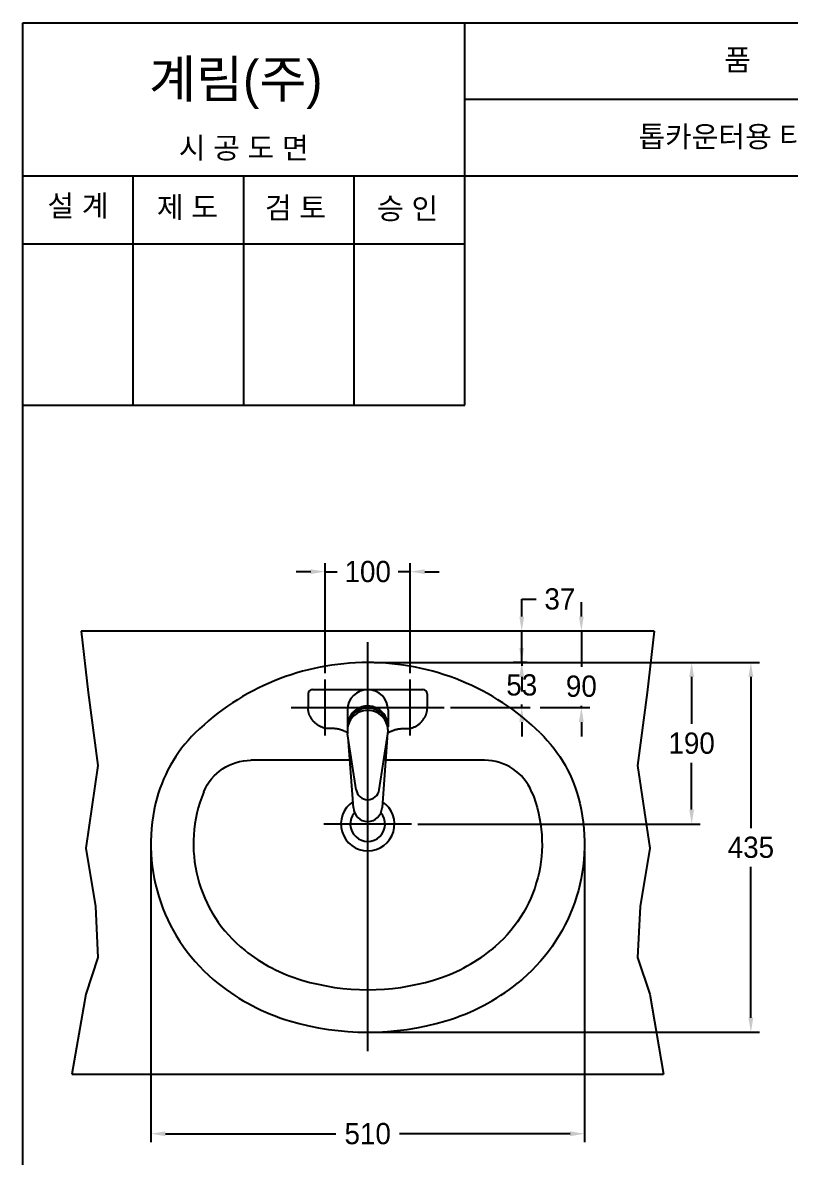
# Model space of a CAD drawing. Header units: millimetres. Extents: x 0 to 3800, y -67 to 2530.
# Drawn here: x 0 to 903, y 1195 to 2530 of the extents above; entities that cross this region are included whole.
import ezdxf
from ezdxf.enums import TextEntityAlignment as Align
from ezdxf.lldxf.tags import DXFTag

# ---------------------------------------------------------------- set-up
doc = ezdxf.new("R2010")
doc.units = ezdxf.units.MM
for name, color, linetype in [('TEXT', 7, 'Continuous'), ('내부선 및 부속', 4, 'Continuous'), ('도각라인', 255, 'Continuous'), ('외형선', 3, 'Continuous'), ('중심선', 1, 'DASHED'), ('치수선', 7, 'Continuous')]:
    doc.layers.add(name, color=color, linetype=linetype)
doc.styles.add('____', font='')
doc.styles.add('타이틀', font='H2GTRM.TTF', dxfattribs={"height": 25})
doc.styles.get('____').set_extended_font_data('굴림')
tags = doc.linetypes.add('DASHDOT', pattern=[70, 31, -13, 13, -13]).pattern_tags.tags
tags[10:11] = [DXFTag(74, 4), DXFTag(75, 0), DXFTag(340, '0'), DXFTag(46, 0.0), DXFTag(50, 0.0), DXFTag(44, 0.0), DXFTag(45, 0.0)]
tags[8:9] = [DXFTag(74, 4), DXFTag(75, 0), DXFTag(340, '0'), DXFTag(46, 0.0), DXFTag(50, 0.0), DXFTag(44, 0.0), DXFTag(45, 0.0)]
tags[6:7] = [DXFTag(74, 4), DXFTag(75, 0), DXFTag(340, '0'), DXFTag(46, 0.0), DXFTag(50, 0.0), DXFTag(44, 0.0), DXFTag(45, 0.0)]
tags[4:5] = [DXFTag(74, 4), DXFTag(75, 0), DXFTag(340, '0'), DXFTag(46, 0.0), DXFTag(50, 0.0), DXFTag(44, 0.0), DXFTag(45, 0.0)]
tags = doc.linetypes.add('DASHED', pattern=[25.72, 12.86, -12.86]).pattern_tags.tags
tags[6:7] = [DXFTag(74, 4), DXFTag(75, 0), DXFTag(340, '0'), DXFTag(46, 0.0), DXFTag(50, 0.0), DXFTag(44, 0.0), DXFTag(45, 0.0)]
tags[4:5] = [DXFTag(74, 4), DXFTag(75, 0), DXFTag(340, '0'), DXFTag(46, 0.0), DXFTag(50, 0.0), DXFTag(44, 0.0), DXFTag(45, 0.0)]
doc.dimstyles.new('MSADIM', dxfattribs={"dimtxt": 33, "dimasz": 17, "dimexe": 10, "dimexo": 7.5, "dimgap": 10, "dimtad": 0, "dimtih": 1, "dimtoh": 1, "dimdec": 0, "dimzin": 1, "dimdsep": 46, "dimtxsty": '____', "dimcen": 11.25, "dimadec": 0, "dimazin": 0, "dimtfac": 1, "dimtdec": 0, "dimtix": 1, "dimtmove": 0, "dimatfit": 3, "dimfxl": 1, "dimtolj": 1, "dimtzin": 1, "dimarcsym": 0})

# ---------------------------------------------------------------- blocks, each defined once
blk = doc.blocks.new('*D9')
at = {"layer": '치수선', "color": 0, "linetype": 'Continuous', "lineweight": -2, "transparency": 16777216}
for p, q in [((587, 1794.2), (587, 1811.2)), ((413.3, 1777.2), (597, 1777.2)), ((587, 1777.2), (587, 1773.5)), ((503.3, 1724.2), (597, 1724.2)), ((587, 1724.2), (587, 1727.9)), ((587, 1707.2), (587, 1690.2))]:
    blk.add_line(p, q, dxfattribs=at)
at = {"layer": '치수선', "color": 0, "linetype": 'Continuous', "transparency": 16777216}
for points in [[(584.1, 1794.2), (589.8, 1794.2), (587, 1777.2)], [(584.1, 1707.2), (589.8, 1707.2), (587, 1724.2)]]:
    blk.add_solid(points, dxfattribs=at)
at = {"layer": '치수선', "color": 0, "linetype": 'Continuous', "transparency": 16777216, "insert": (587, 1750.7), "char_height": 25, "attachment_point": 5, "style": '____'}
blk.add_mtext('\\A1;53', dxfattribs=at)
blk = doc.blocks.new('*D10')
at = {"layer": '치수선', "color": 0, "linetype": 'Continuous', "lineweight": -2, "transparency": 16777216}
for p, q in [((587, 1831.2), (587, 1851.9)), ((587, 1851.9), (604, 1851.9)), ((593.5, 1814.2), (577, 1814.2)), ((587, 1777.2), (587, 1814.2)), ((593.5, 1777.2), (577, 1777.2)), ((587, 1760.2), (587, 1743.2))]:
    blk.add_line(p, q, dxfattribs=at)
at = {"layer": '치수선', "color": 0, "linetype": 'Continuous', "transparency": 16777216}
for points in [[(584.1, 1831.2), (589.8, 1831.2), (587, 1814.2)], [(584.1, 1760.2), (589.8, 1760.2), (587, 1777.2)]]:
    blk.add_solid(points, dxfattribs=at)
at = {"layer": '치수선', "color": 0, "linetype": 'Continuous', "transparency": 16777216, "insert": (631.8, 1851.9), "char_height": 25, "attachment_point": 5, "style": '____'}
blk.add_mtext('\\A1;37', dxfattribs=at)
blk = doc.blocks.new('*D2')
at = {"layer": '치수선', "color": 0, "linetype": 'Continuous', "lineweight": -2, "transparency": 16777216}
for p, q in [((657.1, 1831.2), (657.1, 1848.2)), ((665.2, 1814.2), (647.1, 1814.2)), ((657.1, 1814.2), (657.1, 1772.1)), ((608.5, 1724.2), (667.1, 1724.2)), ((657.1, 1724.2), (657.1, 1726.4)), ((657.1, 1707.2), (657.1, 1690.2))]:
    blk.add_line(p, q, dxfattribs=at)
at = {"layer": '치수선', "color": 0, "linetype": 'Continuous', "transparency": 16777216}
for points in [[(654.2, 1831.2), (659.9, 1831.2), (657.1, 1814.2)], [(654.2, 1707.2), (659.9, 1707.2), (657.1, 1724.2)]]:
    blk.add_solid(points, dxfattribs=at)
at = {"layer": '치수선', "color": 0, "linetype": 'Continuous', "transparency": 16777216, "insert": (657.1, 1749.2), "char_height": 25, "attachment_point": 5, "style": '____'}
blk.add_mtext('\\A1;90', dxfattribs=at)
blk = doc.blocks.new('*D3')
at = {"layer": '치수선', "color": 0, "linetype": 'Continuous', "lineweight": -2, "transparency": 16777216}
for p, q in [((413.3, 1777.2), (796.8, 1777.2)), ((786.8, 1760.2), (786.8, 1705)), ((786.8, 1604.2), (786.8, 1659.3)), ((464.8, 1587.2), (796.8, 1587.2))]:
    blk.add_line(p, q, dxfattribs=at)
at = {"layer": '치수선', "color": 0, "linetype": 'Continuous', "transparency": 16777216}
for points in [[(784, 1760.2), (789.7, 1760.2), (786.8, 1777.2)], [(784, 1604.2), (789.7, 1604.2), (786.8, 1587.2)]]:
    blk.add_solid(points, dxfattribs=at)
at = {"layer": '치수선', "color": 0, "linetype": 'Continuous', "transparency": 16777216, "insert": (786.8, 1682.2), "char_height": 25, "attachment_point": 5, "style": '____'}
blk.add_mtext('\\A1;190', dxfattribs=at)
blk = doc.blocks.new('*D4')
at = {"layer": '치수선', "color": 0, "linetype": 'Continuous', "lineweight": -2, "transparency": 16777216}
for p, q in [((413.3, 1777.2), (866.5, 1777.2)), ((856.5, 1760.2), (856.5, 1582.5)), ((856.5, 1359.2), (856.5, 1536.9)), ((413.3, 1342.2), (866.5, 1342.2))]:
    blk.add_line(p, q, dxfattribs=at)
at = {"layer": '치수선', "color": 0, "linetype": 'Continuous', "transparency": 16777216}
for points in [[(853.6, 1760.2), (859.3, 1760.2), (856.5, 1777.2)], [(853.6, 1359.2), (859.3, 1359.2), (856.5, 1342.2)]]:
    blk.add_solid(points, dxfattribs=at)
at = {"layer": '치수선', "color": 0, "linetype": 'Continuous', "transparency": 16777216, "insert": (856.5, 1559.7), "char_height": 25, "attachment_point": 5, "style": '____'}
blk.add_mtext('\\A1;435', dxfattribs=at)
blk = doc.blocks.new('*D5')
at = {"layer": '치수선', "color": 0, "linetype": 'Continuous', "lineweight": -2, "transparency": 16777216}
for p, q in [((150.8, 1558.1), (150.8, 1212.8)), ((660.8, 1555.1), (660.8, 1212.8)), ((167.8, 1222.8), (368.5, 1222.8)), ((643.8, 1222.8), (443.2, 1222.8))]:
    blk.add_line(p, q, dxfattribs=at)
at = {"layer": '치수선', "color": 0, "linetype": 'Continuous', "transparency": 16777216}
for points in [[(167.8, 1225.6), (167.8, 1219.9), (150.8, 1222.8)], [(643.8, 1225.6), (643.8, 1219.9), (660.8, 1222.8)]]:
    blk.add_solid(points, dxfattribs=at)
at = {"layer": '치수선', "color": 0, "linetype": 'Continuous', "transparency": 16777216, "insert": (405.8, 1222.8), "char_height": 25, "attachment_point": 5, "style": '____'}
blk.add_mtext('\\A1;510', dxfattribs=at)
blk = doc.blocks.new('*D17')
at = {"layer": '치수선', "color": 0, "linetype": 'Continuous', "lineweight": -2, "transparency": 16777216}
for p, q in [((338.8, 1884.1), (321.8, 1884.1)), ((355.8, 1764.8), (355.8, 1894.1)), ((355.8, 1884.1), (369.9, 1884.1)), ((455.8, 1884.1), (441.7, 1884.1)), ((455.8, 1764.8), (455.8, 1894.1)), ((472.8, 1884.1), (489.8, 1884.1))]:
    blk.add_line(p, q, dxfattribs=at)
at = {"layer": '치수선', "color": 0, "linetype": 'Continuous', "transparency": 16777216}
for points in [[(338.8, 1886.9), (338.8, 1881.3), (355.8, 1884.1)], [(472.8, 1886.9), (472.8, 1881.3), (455.8, 1884.1)]]:
    blk.add_solid(points, dxfattribs=at)
at = {"layer": '치수선', "color": 0, "linetype": 'Continuous', "transparency": 16777216, "insert": (405.8, 1884.1), "char_height": 25, "attachment_point": 5, "style": '____'}
blk.add_mtext('\\A1;100', dxfattribs=at)

msp = doc.modelspace()

# ---------------------------------------------------------------- linework, layer by layer
at = {"layer": '내부선 및 부속', "linetype": 'Continuous'}
for p, q in [((335.8, 1740.3), (335.8, 1723.7)), ((340.8, 1745.3), (470.8, 1745.3)), ((475.8, 1740.3), (475.8, 1723.7)), ((384.2, 1662.2), (268.5, 1662.2)), ((543.2, 1662.2), (427.4, 1662.2))]:
    msp.add_line(p, q, dxfattribs=at)
for points in [[(381.9, 1721.4), (381.9, 1702.2)], [(429.8, 1721.4), (429.8, 1702.2)], [(429.8, 1702.2), (429.7, 1701.4)], [(392.2, 1627.4), (382.1, 1693.4)], [(388.9, 1606.2), (382.7, 1689.5)], [(419.4, 1627.4), (429.5, 1693.4)], [(428.8, 1688.8), (422.7, 1606.2)]]:
    msp.add_lwpolyline(points, dxfattribs=at)
at = {"layer": '내부선 및 부속', "linetype": 'Continuous', "flags": 128}
for points in [[(213, 1625.2, -0.303107), (268.5, 1662.2)], [(598.6, 1625.2, -0.33409), (550.8, 1438.9)]]:
    msp.add_lwpolyline(points, format="xyb", dxfattribs=at)
at = {"layer": '내부선 및 부속', "linetype": 'Continuous'}
for centre, radius, start, end in [((340.8, 1740.3), 5, 90, 180), ((405.8, 1721.4), 23.9, 90, 180), ((405.8, 1721.4), 23.9, 0, 90), ((470.8, 1740.3), 5, 0, 90), ((405.8, 1702.2), 23.9, 0, 182.9973), ((405.8, 1699.7), 23.9, 356.8027, 183.1973), ((405.8, 1697), 23.9, 351.3148, 188.6852), ((543.2, 1602.2), 60, 22.5503, 90), ((360.8, 1563.8), 160, 157.4497, 231.4734), ((405.8, 1629.5), 13.7, 188.4615, 351.5385), ((405.8, 1587.2), 31.5, 123.6327, 56.3775), ((405.8, 1607.2), 16.9, 183.49, 356.51), ((405.8, 1587.2), 20.5, 139.397, 40.6029), ((385.7, 1595.1), 200, 231.4734, 253.3259), ((425.9, 1595.1), 200, 286.6739, 308.629), ((405.8, 1662.2), 270, 253.3259, 286.6739)]:
    msp.add_arc(centre, radius, start, end, dxfattribs=at)
for points in [[(360.8, 1699.5), (346.2, 1698.9), (338.8, 1712.7), (335.8, 1717.5), (335.8, 1723.7)], [(450.8, 1699.5), (465.4, 1698.9), (472.8, 1712.7), (475.9, 1717.5), (475.8, 1723.7)]]:
    msp.add_rational_spline(points, [1, 0.775275130784, 0.895394481921, 0.931831650403, 1], degree=2, knots=[0, 0, 0, 30.130179, 30.130179, 39.269908, 39.269908, 39.269908], dxfattribs=at)
for points in [[(363.1, 1699.5), (362, 1699.5), (360.8, 1699.5)], [(448.5, 1699.5), (449.7, 1699.5), (450.8, 1699.5)]]:
    msp.add_open_spline(points, degree=2, dxfattribs=at)
for points, weights in [([(374.7, 1697.8), (369.2, 1699.7), (363.1, 1699.5)], [1, 0.933773440227, 1]), ([(382, 1694.7), (379.9, 1695.8), (374.7, 1697.8)], [1, 0.958237368704, 1]), ([(429.6, 1694.7), (431.7, 1695.8), (436.9, 1697.8)], [1, 0.958237368704, 1]), ([(436.9, 1697.8), (442.4, 1699.7), (448.5, 1699.5)], [1, 0.933773440227, 1])]:
    msp.add_rational_spline(points, weights, degree=2, dxfattribs=at)
at = {"layer": '도각라인', "color": 7}
for p, q in [((0, 0), (0, 2530)), ((0, 2530), (1800, 2530)), ((520, 2080), (520, 2530)), ((520, 2440), (1800, 2440)), ((0, 2350), (1800, 2350)), ((130, 2080), (130, 2350)), ((260, 2080), (260, 2350)), ((390, 2080), (390, 2350)), ((0, 2270), (520, 2270)), ((0, 2080), (520, 2080))]:
    msp.add_line(p, q, dxfattribs=at)
at = {"layer": '외형선', "linetype": 'Continuous'}
for p, q in [((68.7, 1814.2), (77, 1741.8)), ((742.9, 1814.2), (68.7, 1814.2)), ((742.9, 1814.2), (734.6, 1741.8)), ((77, 1741.8), (88.4, 1656)), ((734.6, 1741.8), (723.2, 1656)), ((88.4, 1656), (74.1, 1558.8)), ((723.2, 1656), (737.5, 1558.8)), ((74.1, 1558.8), (85.6, 1490.1)), ((737.5, 1558.8), (726.1, 1490.1)), ((85.6, 1490.1), (88.4, 1430.1)), ((726.1, 1490.1), (723.2, 1430.1)), ((88.4, 1430.1), (74.1, 1387.2)), ((723.2, 1430.1), (737.5, 1387.2)), ((74.1, 1387.2), (57.7, 1292.8)), ((737.5, 1387.2), (753.9, 1292.8)), ((57.7, 1292.8), (753.9, 1292.8))]:
    msp.add_line(p, q, dxfattribs=at)
at = {"layer": '외형선', "linetype": 'Continuous', "flags": 128}
for points in [[(608.7, 1694.4, -0.142612), (655.3, 1611.6)], [(655.3, 1611.6, -0.28905), (582, 1399.8)]]:
    msp.add_lwpolyline(points, format="xyb", dxfattribs=at)
at = {"layer": '외형선', "linetype": 'Continuous'}
for centre, radius, start, end in [((405.8, 1487.2), 290, 90, 134.3954), ((405.8, 1487.2), 290, 45.6045, 90), ((321.9, 1572.9), 170, 134.3954, 166.8605), ((360.8, 1563.8), 210, 166.8605, 231.4734), ((385.7, 1595.1), 250, 231.4734, 253.3259), ((425.9, 1595.1), 250, 286.6739, 308.6315), ((405.8, 1662.2), 320, 253.3259, 286.6739)]:
    msp.add_arc(centre, radius, start, end, dxfattribs=at)
at = {"layer": '중심선', "linetype": 'DASHDOT'}
for p, q in [((405.8, 1319.8), (405.8, 1801.1)), ((355.8, 1691.2), (355.8, 1757.3)), ((455.8, 1691.2), (455.8, 1757.3)), ((315.8, 1724.2), (495.8, 1724.2)), ((457.3, 1587.2), (354.3, 1587.2))]:
    msp.add_line(p, q, dxfattribs=at)

# ---------------------------------------------------------------- texts
at = {"layer": 'TEXT', "style": '타이틀'}
for s, p in [('품             명', (915.7, 2486.4)), ('톱카운터용 타원형 세면기', (905.8, 2396)), ('시 공 도 면', (259.9, 2382.7)), ('설 계', (65, 2314.6)), ('제 도', (193.8, 2312.9)), ('검 토', (320.8, 2312.3)), ('승 인', (452.7, 2311.4))]:
    msp.add_text(s, height=25, dxfattribs=at).set_placement(p, align=Align.MIDDLE_CENTER)
msp.add_text('계림(주)', height=44, dxfattribs=at).set_placement((148.7, 2441.8))

# ---------------------------------------------------------------- dimensions: what is measured, and where the dimension line sits
at = {"layer": '치수선', "linetype": 'Continuous'}
for base, p1, p2, picture, middle in [((455.8, 1884.1), (355.8, 1757.3), (455.8, 1757.3), '*D17', (405.8, 1884.1)), ((660.8, 1222.8), (150.8, 1565.6), (660.8, 1562.6), '*D5', (405.8, 1222.8))]:
    dim = msp.add_linear_dim(base=base, p1=p1, p2=p2, dimstyle='MSADIM', override={"dimtxt": 25}, dxfattribs=at)
    dim.commit()
    dim.dimension.update_dxf_attribs({"geometry": picture, "text_midpoint": middle, "dimtype": 160})
for base, p1, p2, picture, middle in [((587, 1814.2), (601, 1777.2), (601, 1814.2), '*D10', (631.8, 1851.9)), ((657.1, 1814.2), (601, 1724.2), (672.7, 1814.2), '*D2', (657.1, 1749.2)), ((587, 1777.2), (495.8, 1724.2), (405.8, 1777.2), '*D9', (587, 1750.7)), ((786.8, 1777.2), (457.3, 1587.2), (405.8, 1777.2), '*D3', (786.8, 1682.2)), ((856.5, 1342.2), (405.8, 1777.2), (405.8, 1342.2), '*D4', (856.5, 1559.7))]:
    dim = msp.add_linear_dim(base=base, p1=p1, p2=p2, angle=90, dimstyle='MSADIM', override={"dimtxt": 25}, dxfattribs=at)
    dim.commit()
    dim.dimension.update_dxf_attribs({"geometry": picture, "text_midpoint": middle, "dimtype": 160})

doc.saveas('drawing.dxf')
